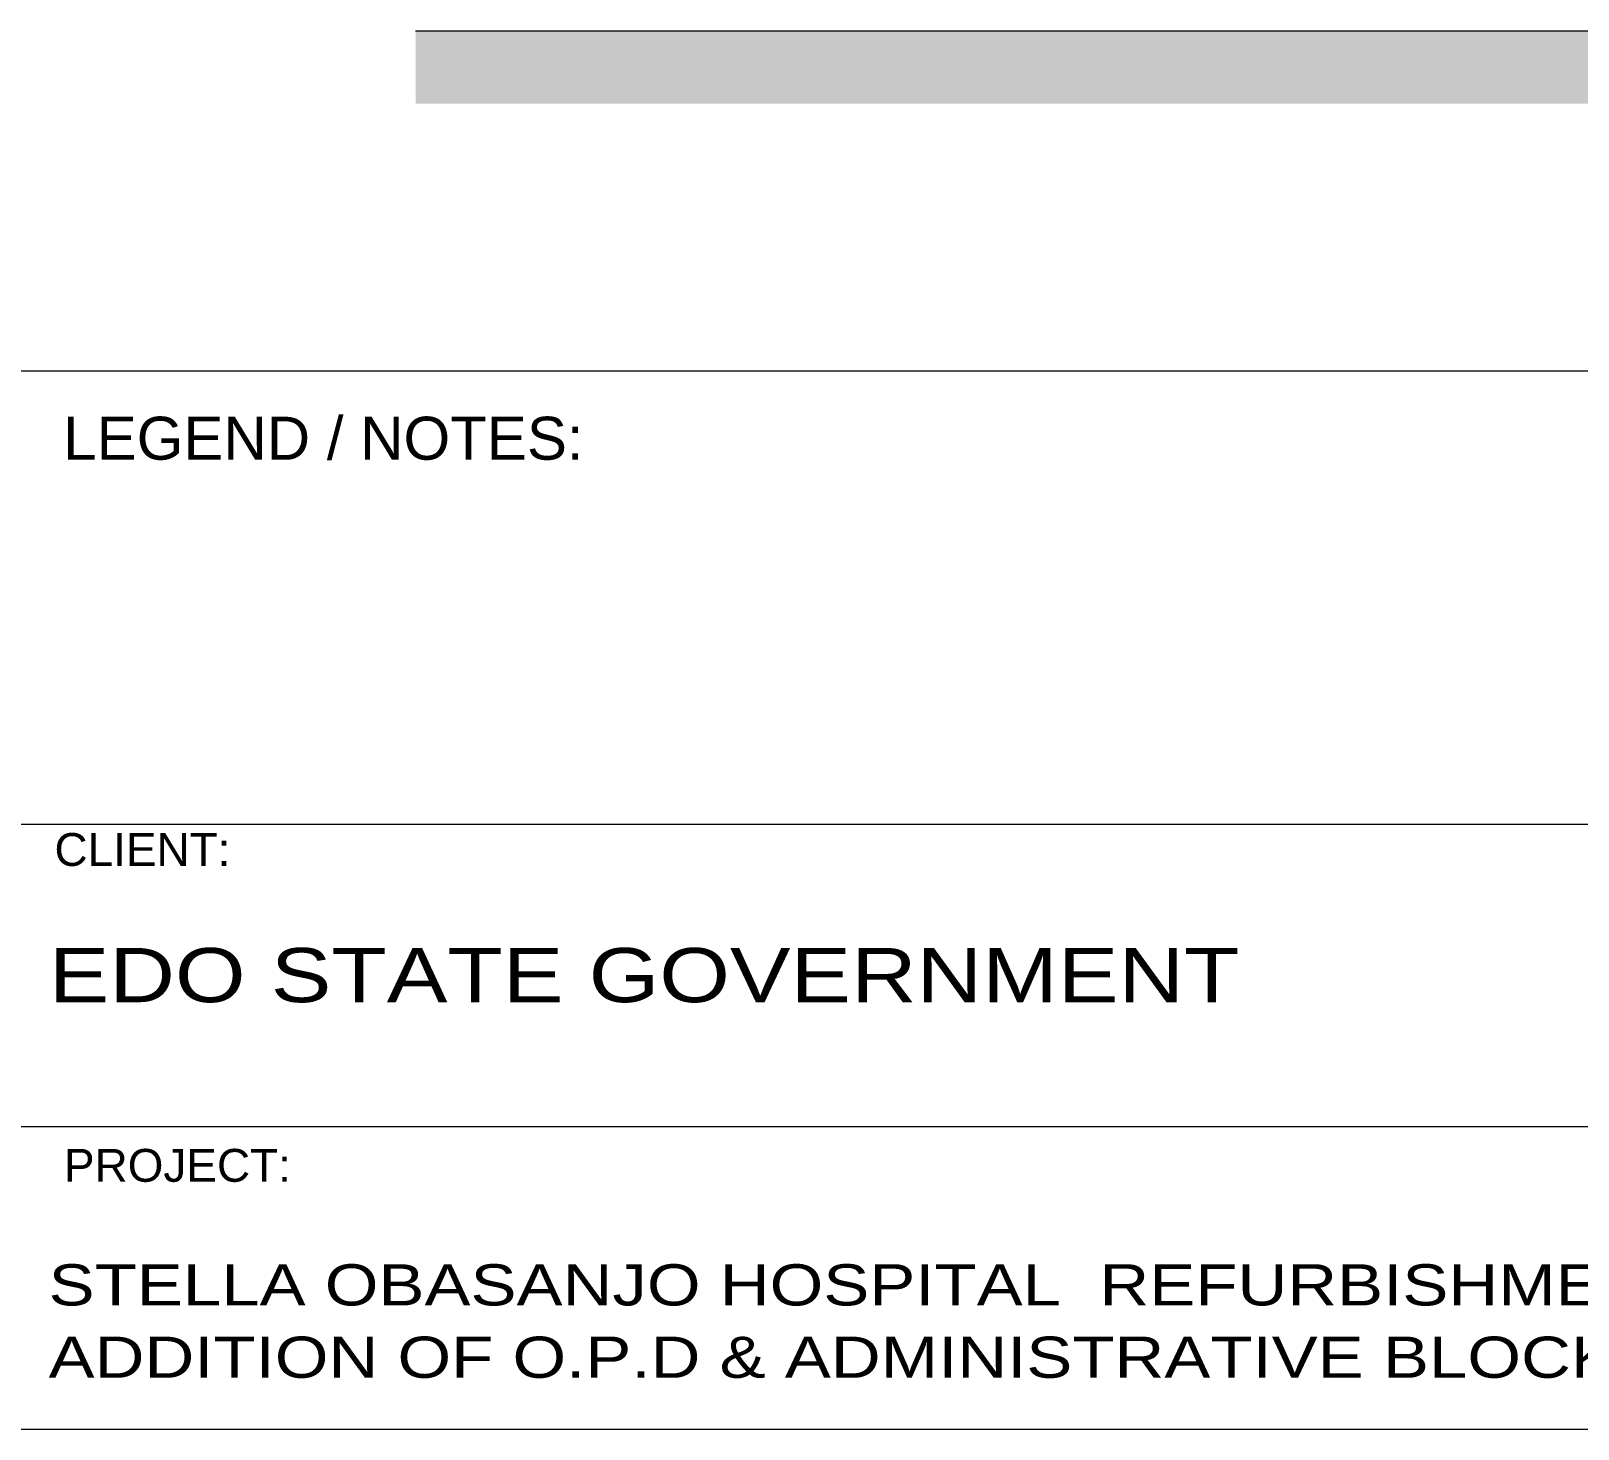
# Model space of a CAD drawing. Header units: millimetres. Extents: x -2143172 to 5255, y -610845 to 279739.
# Drawn here: x -1030957 to -1019511, y -610845 to -600503 of the extents above; entities that cross this region are included whole.
import ezdxf

# ---------------------------------------------------------------- set-up
doc = ezdxf.new("R2010")
doc.units = ezdxf.units.MM
doc.header["$LTSCALE"] = 30
doc.linetypes.add('HIDDEN2', pattern=[0.1875, 0.125, -0.0625])
for name, color, linetype, lineweight in [('Frame', 7, 'Continuous', 5), ('Hatch', 252, 'Continuous', 5), ('Proj', 7, 'HIDDEN2', 5)]:
    doc.layers.add(name, color=color, linetype=linetype, lineweight=lineweight)
doc.styles.add('MARI3', font='arial.ttf', dxfattribs={"width": 1.2})
doc.styles.add('TTLB-A0-JeddahDP$0$Standard', font='txt_____.ttf')
doc.styles.add('TTLB-A0-JeddahDP$0$swis721', font='swiss.ttf')

msp = doc.modelspace()

# ---------------------------------------------------------------- hatches: boundary and pattern name
at = {"layer": 'Hatch', "transparency": 33554636}
h = msp.add_hatch(color=256, dxfattribs=at)
h.dxf.hatch_style = 1
h.paths.add_polyline_path([(-1028110.6, -600503.4), (-1028110.6, -601040.3), (-988111.7, -601040.3), (-988111.7, -600503.4)])

# ---------------------------------------------------------------- linework, layer by layer
at = {"layer": 'Frame'}
for p, q in [((-975418.5, -603019.8, 0.1), (-1045005.6, -603019.8, 0.1)), ((-975418.5, -606373.6, 0.1), (-1045005.6, -606373.6, 0.1)), ((-1017170.7, -608609.5, 0.1), (-1031088.1, -608609.5, 0.1)), ((-1045005.6, -610845.4, 0.5), (-975418.5, -610845.4, 0.5))]:
    msp.add_line(p, q, dxfattribs=at)
at = {"layer": 'Proj'}
msp.add_line((-1028110.6, -600503.4, 0.2), (-988111.7, -600503.4, 0.2), dxfattribs=at)

# ---------------------------------------------------------------- texts
at = {"layer": 'Frame', "style": 'MARI3', "width": 1.2}
for s, height, p in [('EDO STATE GOVERNMENT', 400.787, (-1030824.5, -607687.8, 0.1)), ('STELLA OBASANJO HOSPITAL  REFURBISHMENT &', 304.598, (-1030826.1, -609931.1, 0.1)), ('ADDITION OF O.P.D & ADMINISTRATIVE BLOCK', 304.598, (-1030826.1, -610466.2, 0.1))]:
    msp.add_text(s, height=height, dxfattribs=at).set_placement(p)
at = {"layer": 'Frame', "attachment_point": 1}
for s, insert, char_height, width, style in [('{\\fArial|b0|i0|c0|p34;LEGEND / NOTES:}', (-1030717.7, -603357, 0.1), 317.963, 7631.121, 'TTLB-A0-JeddahDP$0$Standard'), ('CLIENT:', (-1030782.5, -606436.7, 0.1), 243.01, 5832.34, 'TTLB-A0-JeddahDP$0$swis721'), ('PROJECT:', (-1030712.2, -608773.3, 0.1), 243.01, 5832.34, 'TTLB-A0-JeddahDP$0$swis721')]:
    msp.add_mtext(s, dxfattribs=dict(at, insert=insert, char_height=char_height, width=width, style=style))

doc.saveas('drawing.dxf')
